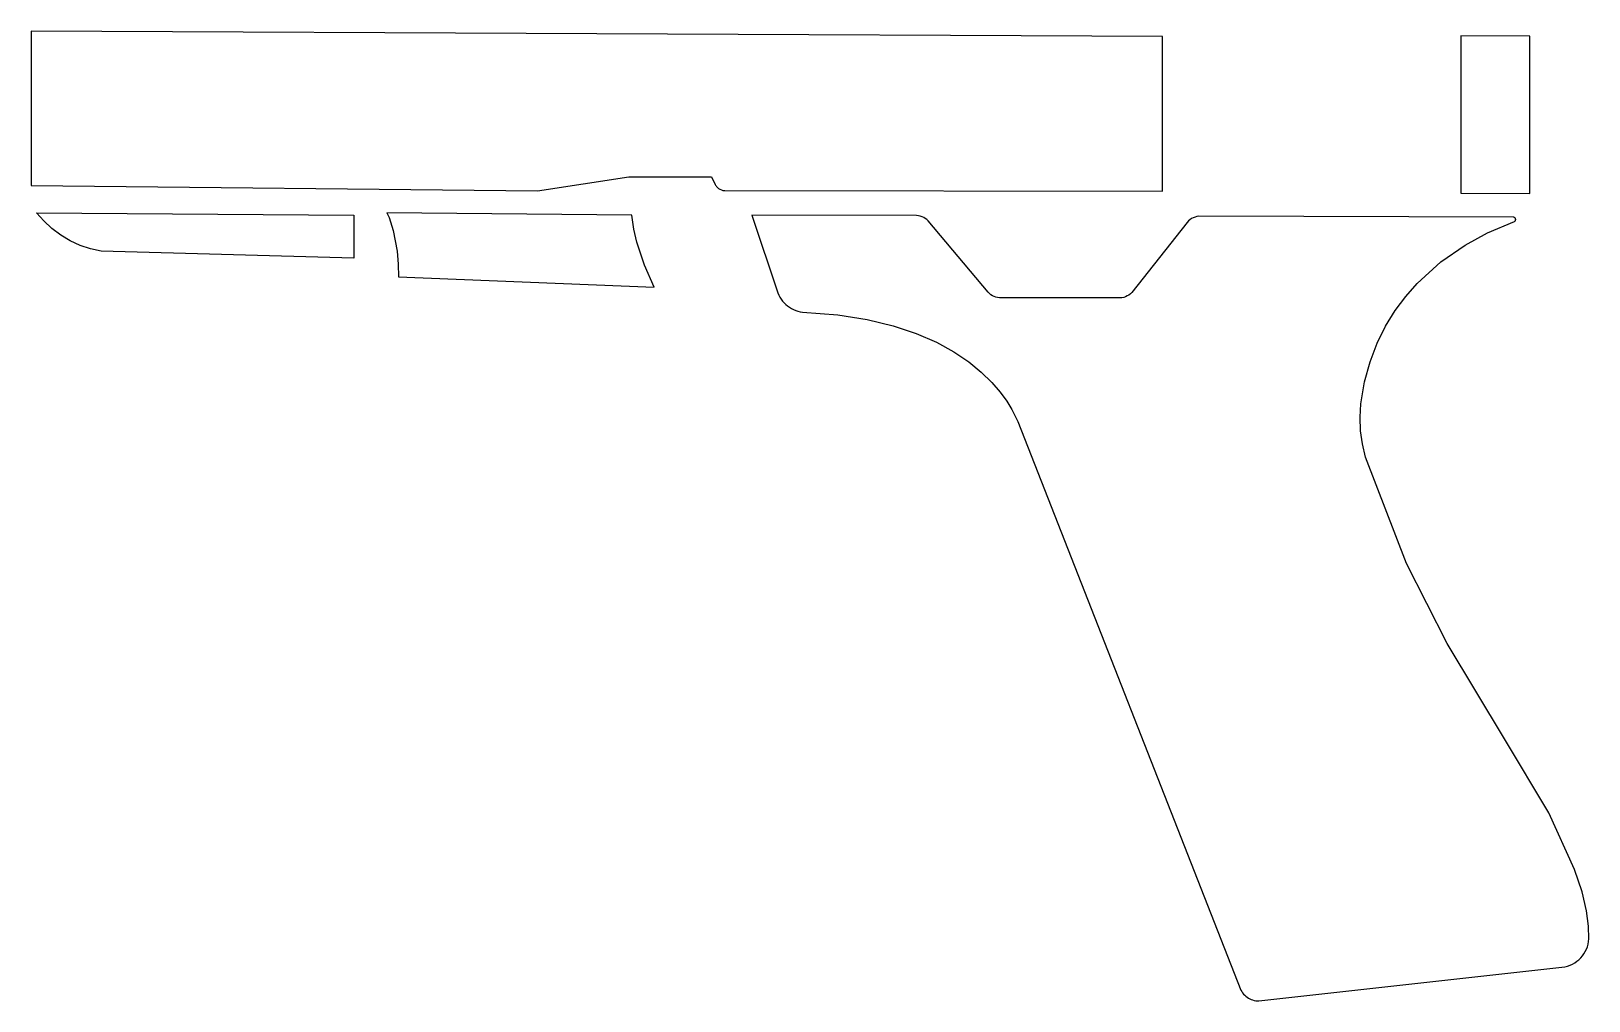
# Model space of a CAD drawing. Header units: metres. Extents: x 17 to 187, y -155 to -50.
import ezdxf

# ---------------------------------------------------------------- set-up
doc = ezdxf.new("R2010")
doc.units = ezdxf.units.M

msp = doc.modelspace()

# ---------------------------------------------------------------- linework, layer by layer
for points in [[(140.717524, -50.12055), (17.276826, -49.52365), (17.276826, -66.371978), (72.534526, -66.936366), (82.468466, -65.44056), (91.499436, -65.44056), (91.894914, -66.27114), (91.943682, -66.350896), (91.99753, -66.426334), (92.056204, -66.497454), (92.11945, -66.564002), (92.258388, -66.682366), (92.412058, -66.779902), (92.578174, -66.85534), (92.665296, -66.884296), (92.75445, -66.907156), (92.845636, -66.923666), (92.9386, -66.933826), (140.717524, -66.992246), (140.717524, -50.12055)], [(173.256956, -50.022252), (173.256956, -67.197224), (180.79212, -67.246754), (180.79212, -50.059844), (173.256956, -50.022252)], [(52.491894, -74.316082), (24.899112, -73.544938), (23.734776, -73.293986), (22.607524, -72.908922), (21.526754, -72.400414), (20.50161, -71.778622), (19.54149, -71.054468), (18.655538, -70.238112), (17.853152, -69.340476), (52.491894, -69.594476), (52.491894, -74.315828)], [(82.826098, -69.594222), (56.087264, -69.340222), (56.08828, -69.34073), (56.32069, -69.860414), (56.782462, -71.291196), (57.21096, -73.553828), (57.330594, -74.972164), (57.348628, -76.359766), (85.264498, -77.452982), (84.17941, -75.081384), (83.357974, -72.574658), (83.033616, -71.124826), (82.826098, -69.59473)], [(178.030124, -126.766828), (171.752768, -116.369084), (167.331136, -107.621578), (162.864546, -96.017588), (162.51682, -94.587568), (162.315906, -93.133418), (162.263074, -91.666314), (162.359594, -90.19794), (162.75685, -87.817706), (163.354004, -85.61578), (164.126672, -83.58632), (165.05047, -81.723738), (166.101268, -80.022446), (167.254428, -78.476602), (168.48582, -77.080364), (171.086018, -74.714354), (173.707044, -72.87895), (176.15408, -71.528178), (179.117498, -70.291452), (179.137056, -70.27926), (179.154836, -70.265798), (179.170838, -70.251066), (179.185062, -70.235318), (179.197508, -70.218554), (179.208176, -70.201028), (179.217066, -70.18274), (179.224178, -70.16369), (179.229766, -70.144132), (179.233576, -70.12432), (179.235862, -70.104254), (179.23637, -70.084188), (179.235354, -70.064122), (179.232814, -70.044056), (179.22875, -70.024244), (179.223162, -70.00494), (179.21605, -69.986144), (179.207414, -69.967856), (179.197254, -69.95033), (179.18557, -69.933566), (179.172616, -69.917818), (179.158138, -69.90334), (179.14239, -69.890132), (179.125118, -69.878194), (179.106576, -69.86778), (179.086764, -69.85889), (179.065682, -69.851778), (179.04333, -69.846444), (179.019708, -69.843142), (144.66824, -69.730366), (144.459198, -69.760084), (144.256506, -69.81317), (144.061942, -69.888608), (143.877284, -69.985636), (143.70431, -70.103238), (143.545052, -70.240398), (143.401288, -70.396354), (137.36574, -78.048612), (137.213086, -78.19644), (137.0457, -78.324964), (136.865614, -78.433422), (136.674606, -78.520544), (136.474454, -78.585822), (136.26719, -78.627986), (136.054338, -78.646528), (122.922792, -78.64094), (122.7201, -78.612746), (122.522996, -78.562708), (122.333258, -78.491842), (122.15241, -78.400656), (121.98223, -78.290166), (121.824496, -78.161134), (121.680732, -78.014068), (115.132358, -70.21576), (114.983768, -70.079616), (114.822224, -69.961252), (114.64925, -69.86143), (114.466624, -69.781166), (114.276124, -69.720968), (114.07902, -69.681598), (113.877344, -69.664072), (95.889318, -69.593968), (98.743516, -78.087474), (98.84664, -78.32852), (98.96729, -78.558644), (99.10445, -78.777084), (99.257358, -78.983078), (99.424998, -79.175864), (99.606608, -79.35468), (99.801172, -79.519018), (100.007674, -79.668116), (100.225098, -79.801212), (100.452682, -79.917544), (100.689664, -80.01635), (100.934774, -80.096868), (101.18725, -80.15859), (101.446076, -80.2005), (105.283762, -80.501236), (108.483146, -80.998822), (111.328454, -81.682336), (113.839498, -82.519012), (116.035836, -83.476338), (117.937534, -84.521548), (119.56415, -85.62213), (120.93575, -86.745572), (122.071892, -87.858854), (122.992388, -88.929718), (123.71705, -89.925398), (124.265436, -90.813128), (124.913136, -92.13469), (149.264878, -154.186128), (149.34946, -154.341068), (149.445472, -154.487118), (149.552406, -154.623516), (149.669246, -154.750008), (149.795484, -154.866086), (149.930358, -154.971496), (150.073106, -155.065476), (150.222712, -155.147772), (150.378668, -155.217876), (150.540212, -155.27528), (150.706582, -155.31973), (150.87727, -155.350718), (151.05126, -155.367736), (151.22779, -155.370276), (184.615582, -151.63927), (184.900062, -151.567642), (185.17362, -151.472138), (185.43524, -151.353774), (185.683652, -151.21382), (185.91784, -151.053546), (186.136534, -150.874222), (186.338718, -150.676864), (186.523122, -150.462742), (186.688476, -150.233126), (186.833764, -149.98954), (186.957716, -149.732746), (187.059316, -149.464268), (187.137548, -149.185122), (187.190888, -148.896832), (187.21832, -148.600414), (187.193682, -147.231608), (186.965336, -145.530824), (186.474608, -143.469614), (185.662824, -141.019784), (182.841138, -134.840726), (178.030378, -126.767082)]]:
    msp.add_lwpolyline(points)

doc.saveas('drawing.dxf')
